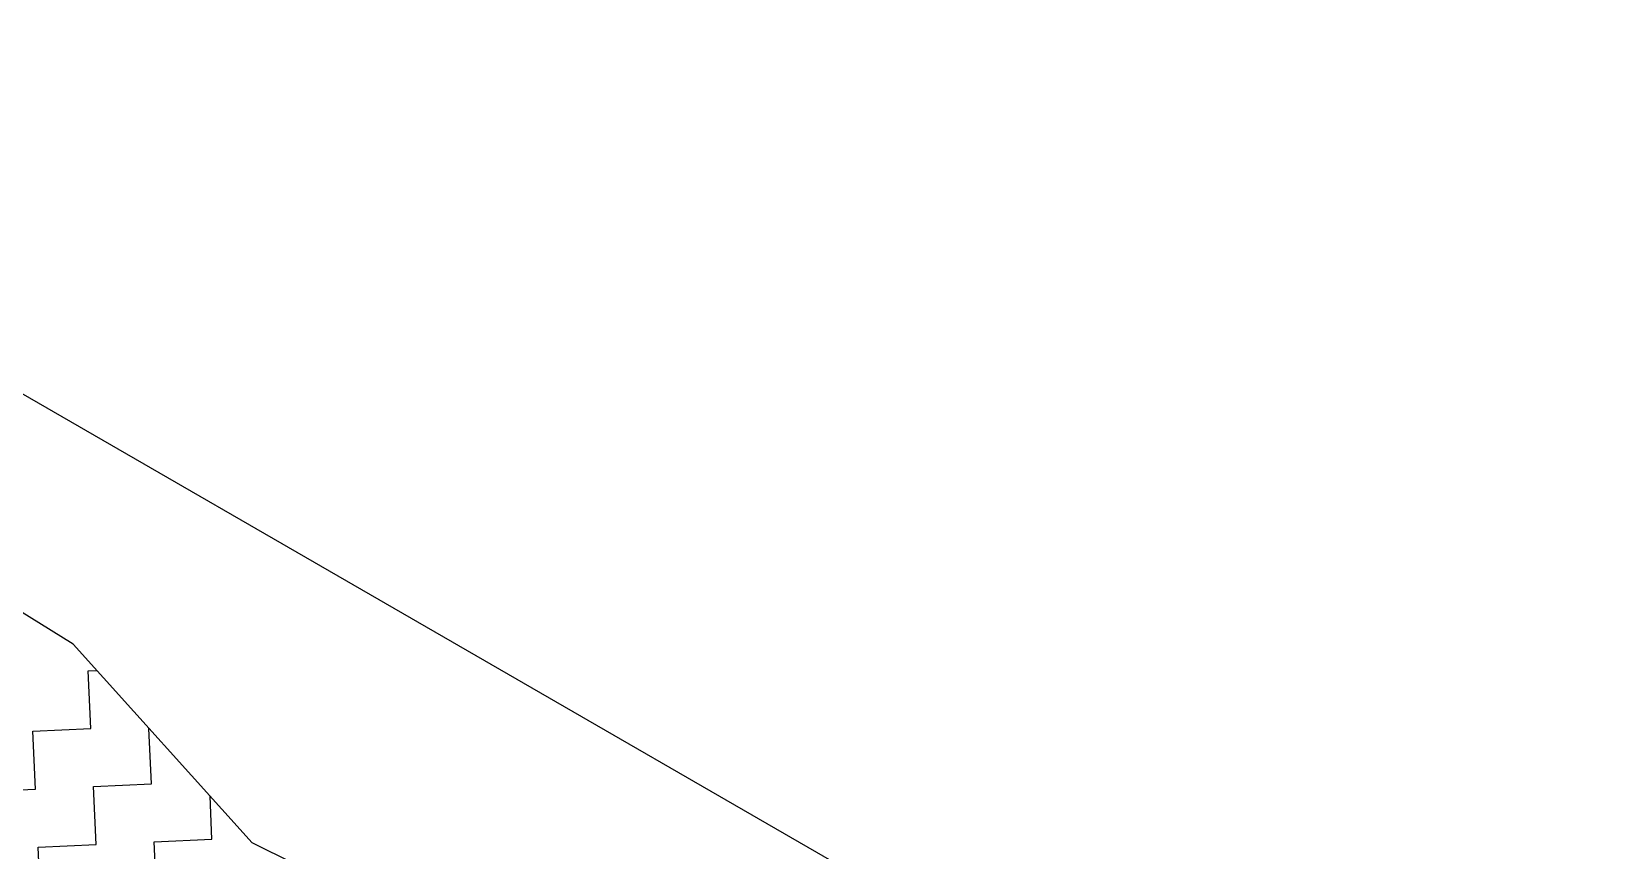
# Model space of a CAD drawing. Header units: metres. Extents: x 280741 to 282709, y 2085398 to 2088597.
# Drawn here: x 282200.4 to 282372.1, y 2085866.5 to 2085955.2 of the extents above; entities that cross this region are included whole.
import ezdxf

# ---------------------------------------------------------------- set-up
doc = ezdxf.new("R2010")
doc.units = ezdxf.units.M
doc.layers.add('POLY_HATCH', color=12, linetype='Continuous')
doc.layers.add('V_BOUND_LINE', color=7, linetype='Continuous')

msp = doc.modelspace()

# ---------------------------------------------------------------- linework, layer by layer
at = {"layer": 'POLY_HATCH'}
for p, q in [((282204.93, 2085888.86), (282191.74, 2085897.07)), ((282224.35, 2085867.33), (282204.93, 2085888.86)), ((282248.12, 2085855.6), (282224.35, 2085867.33))]:
    msp.add_line(p, q, dxfattribs=at)
at = {"layer": 'POLY_HATCH', "linetype": 'Continuous'}
for p, q in [((282206.58, 2085885.99), (282207.48, 2085886.03)), ((282206.87, 2085879.72), (282206.58, 2085885.99)), ((282200.59, 2085879.43), (282206.87, 2085879.72)), ((282200.88, 2085873.15), (282200.59, 2085879.43)), ((282213.43, 2085873.73), (282213.16, 2085879.74)), ((282207.15, 2085873.44), (282213.43, 2085873.73)), ((282207.44, 2085867.16), (282207.15, 2085873.44)), ((282194.6, 2085872.87), (282200.88, 2085873.15)), ((282219.99, 2085867.74), (282219.78, 2085872.39)), ((282201.16, 2085866.88), (282207.44, 2085867.16)), ((282201.45, 2085860.6), (282201.16, 2085866.88)), ((282213.72, 2085867.45), (282219.99, 2085867.74)), ((282214, 2085861.17), (282213.72, 2085867.45))]:
    msp.add_line(p, q, dxfattribs=at)
at = {"layer": 'V_BOUND_LINE'}
msp.add_line((282372.09, 2085816.38), (282131.42, 2085955.24), dxfattribs=at)

doc.saveas('drawing.dxf')
